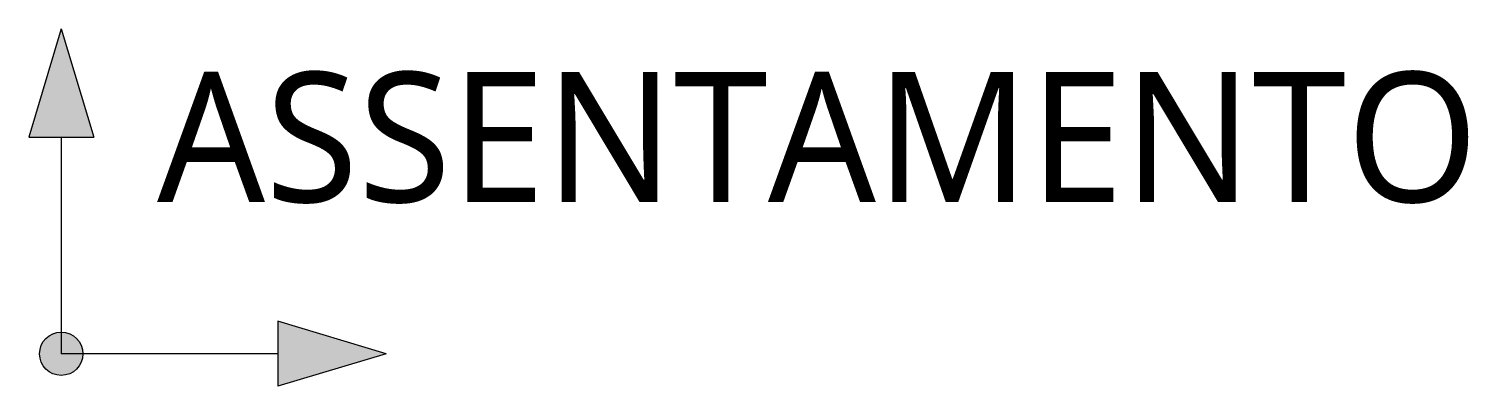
# Model space of a CAD drawing. Header units: centimetres. Extents: x 2.6 to 22.5, y 2.5 to 7.5.
import ezdxf

# ---------------------------------------------------------------- set-up
doc = ezdxf.new("R2010")
doc.units = ezdxf.units.CM
doc.layers.add('ATS-Símbolo 2', color=2, linetype='Continuous')
doc.styles.get("Standard").update_dxf_attribs({"font": 'segoeuil.ttf'})

msp = doc.modelspace()

# ---------------------------------------------------------------- hatches: boundary and pattern name
h = msp.add_hatch(color=256)
h.dxf.hatch_style = 1
h.paths.add_polyline_path([(3, 7.5), (2.55, 6), (3.45, 6)])
h = msp.add_hatch(color=256)
h.dxf.hatch_style = 1
h.paths.add_polyline_path([(7.5, 3), (6, 3.45), (6, 2.55)])
h = msp.add_hatch(color=256)
h.dxf.hatch_style = 1
edge = h.paths.add_edge_path()
edge.add_arc((3, 3), 0.3, -90, 270)

# ---------------------------------------------------------------- linework, layer by layer
for p, q in [((3, 7.5), (2.55, 6)), ((3, 7.5), (3.45, 6)), ((2.55, 6), (3.45, 6)), ((3, 6), (3, 3)), ((6, 3.45), (6, 2.55)), ((7.5, 3), (6, 3.45)), ((6, 3), (3, 3)), ((7.5, 3), (6, 2.55))]:
    msp.add_line(p, q)
msp.add_circle((3, 3), 0.3)

# ---------------------------------------------------------------- texts
at = {"layer": 'ATS-Símbolo 2', "flags": 10}
msp.add_attdef('ASSENTAMENTO', (4.327, 5.1), 'I.A.', height=1.8, dxfattribs=at)

doc.saveas('drawing.dxf')
